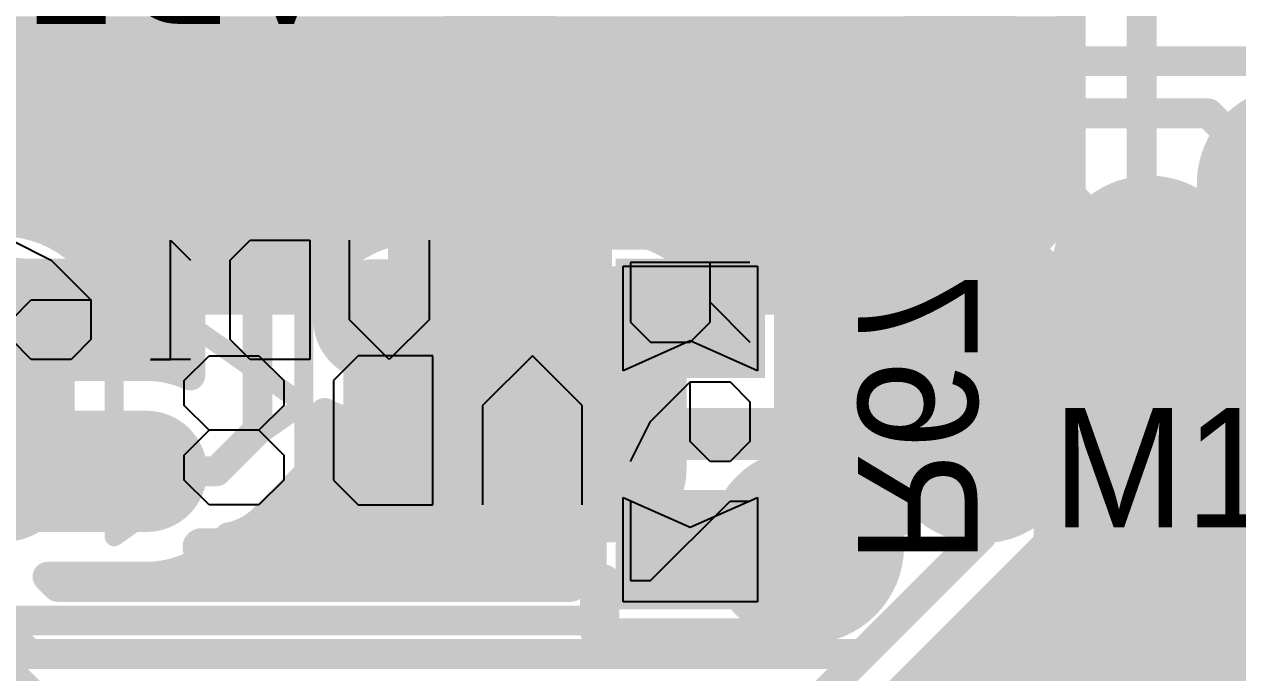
# Model space of a CAD drawing. Header units: millimetres. Extents: x 0.11 to 5.67, y 0.55 to 4.24.
# Drawn here: x 2.0497 to 2.3698, y 3.0344 to 3.2056 of the extents above; entities that cross this region are included whole.
import ezdxf

# ---------------------------------------------------------------- set-up
doc = ezdxf.new("R2010")
doc.units = ezdxf.units.MM
doc.header["$MEASUREMENT"] = 0
for name, color, linetype in [('BottomLayer', 5, 'Continuous'), ('BottomOverlay', 54, 'Continuous'), ('BottomPaste', 16, 'Continuous'), ('BottomSolder', 6, 'Continuous'), ('InternalPlane1', 76, 'Continuous'), ('InternalPlane2', 16, 'Continuous'), ('Mechanical3', 76, 'Continuous'), ('MultiLayer', 9, 'Continuous'), ('TopLayer', 1, 'Continuous'), ('TopOverlay', 2, 'Continuous'), ('TopPaste', 8, 'Continuous'), ('TopSolder', 216, 'Continuous'), ('ViaHoleLayer', 16, 'Continuous')]:
    doc.layers.add(name, color=color, linetype=linetype)

# ---------------------------------------------------------------- blocks, each defined once
blk = doc.blocks.new('NANOPINEO_CORE_1')
at = {"layer": 'TopOverlay', "const_width": 0.007874}
blk.add_lwpolyline([(0.8326772, -0.6830707), (0.7785432, -0.7372047)], dxfattribs=at)
blk = doc.blocks.new('SOT_23_123__B_73')
at = {"layer": 'BottomLayer', "const_width": 0.0280709}
for points in [[(0.0612519, 0.0413386), (0.0302677, 0.0413386)], [(-0.0297481, 0.0013386), (-0.0607323, 0.0013386)], [(0.0612519, -0.0386614), (0.0302677, -0.0386614)]]:
    blk.add_lwpolyline(points, dxfattribs=at)
at = {"layer": 'BottomLayer', "const_width": 0.0140354}
for points in [[(0.02325, 0.0413386, 1), (0.0372854, 0.0413386, 1)], [(0.0542342, 0.0413386, 1), (0.0682696, 0.0413386, 1)], [(-0.06775, 0.0013386, 1), (-0.0537146, 0.0013386, 1)], [(-0.0367658, 0.0013386, 1), (-0.0227304, 0.0013386, 1)], [(0.02325, -0.0386614, 1), (0.0372854, -0.0386614, 1)], [(0.0542342, -0.0386614, 1), (0.0682696, -0.0386614, 1)]]:
    blk.add_lwpolyline(points, format="xyb", close=True, dxfattribs=at)
at = {"layer": 'BottomOverlay', "const_width": 0.01}
for points in [[(-0.0242402, 0.0613386), (-0.0242402, 0.0313386)], [(0.0157598, 0.0613386), (-0.0242402, 0.0613386)], [(0.0257598, 0.0113386), (0.0257598, -0.0086614)], [(-0.0242402, -0.0286614), (-0.0242402, -0.0586614)], [(0.0157598, -0.0586614), (-0.0242402, -0.0586614)]]:
    blk.add_lwpolyline(points, dxfattribs=at)
at = {"layer": 'BottomOverlay', "const_width": 0.005}
for points in [[(-0.0267402, 0.0613386, 1), (-0.0217402, 0.0613386, 1)], [(-0.0267402, 0.0613386, 1), (-0.0217402, 0.0613386, 1)], [(0.0132598, 0.0613386, 1), (0.0182598, 0.0613386, 1)], [(-0.0267402, 0.0313386, 1), (-0.0217402, 0.0313386, 1)], [(0.0232598, 0.0113386, 1), (0.0282598, 0.0113386, 1)], [(0.0232598, -0.0086614, 1), (0.0282598, -0.0086614, 1)], [(-0.0267402, -0.0286614, 1), (-0.0217402, -0.0286614, 1)], [(-0.0267402, -0.0586614, 1), (-0.0217402, -0.0586614, 1)], [(-0.0267402, -0.0586614, 1), (-0.0217402, -0.0586614, 1)], [(0.0132598, -0.0586614, 1), (0.0182598, -0.0586614, 1)]]:
    blk.add_lwpolyline(points, format="xyb", close=True, dxfattribs=at)
at = {"layer": 'BottomPaste', "const_width": 0.0280709}
for points in [[(0.0612519, 0.0413386), (0.0302677, 0.0413386)], [(-0.0297481, 0.0013386), (-0.0607323, 0.0013386)], [(0.0612519, -0.0386614), (0.0302677, -0.0386614)]]:
    blk.add_lwpolyline(points, dxfattribs=at)
at = {"layer": 'BottomPaste', "const_width": 0.0140354}
for points in [[(0.02325, 0.0413386, 1), (0.0372854, 0.0413386, 1)], [(0.0542342, 0.0413386, 1), (0.0682696, 0.0413386, 1)], [(-0.06775, 0.0013386, 1), (-0.0537146, 0.0013386, 1)], [(-0.0367658, 0.0013386, 1), (-0.0227304, 0.0013386, 1)], [(0.02325, -0.0386614, 1), (0.0372854, -0.0386614, 1)], [(0.0542342, -0.0386614, 1), (0.0682696, -0.0386614, 1)]]:
    blk.add_lwpolyline(points, format="xyb", close=True, dxfattribs=at)
at = {"layer": 'BottomSolder', "const_width": 0.0320079}
for points in [[(0.0612519, 0.0413386), (0.0302677, 0.0413386)], [(-0.0297481, 0.0013386), (-0.0607323, 0.0013386)], [(0.0612519, -0.0386614), (0.0302677, -0.0386614)]]:
    blk.add_lwpolyline(points, dxfattribs=at)
at = {"layer": 'BottomSolder', "const_width": 0.0160039}
for points in [[(0.0222657, 0.0413386, 1), (0.0382697, 0.0413386, 1)], [(0.0532499, 0.0413386, 1), (0.0692539, 0.0413386, 1)], [(-0.0687343, 0.0013386, 1), (-0.0527303, 0.0013386, 1)], [(-0.0377501, 0.0013386, 1), (-0.0217461, 0.0013386, 1)], [(0.0222657, -0.0386614, 1), (0.0382697, -0.0386614, 1)], [(0.0532499, -0.0386614, 1), (0.0692539, -0.0386614, 1)]]:
    blk.add_lwpolyline(points, format="xyb", close=True, dxfattribs=at)
at = {"layer": 'Mechanical3'}
for p, q in [((-0.0442913, 0.0013157), (-0.033796, 0.011811)), ((-0.033796, 0.011811), (-0.0233007, 0.0013157)), ((-0.0128054, -0.0196749), (-0.0128054, 0.011811)), ((-0.0128054, 0.011811), (0.0029376, 0.011811)), ((0.0029376, 0.011811), (0.0081852, 0.0065633)), ((0.0186805, 0.011811), (0.0291758, 0.011811)), ((0.0291758, 0.011811), (0.0239282, 0.011811)), ((0.0239282, 0.011811), (0.0239282, -0.0196749)), ((0.0449188, 0.0065633), (0.0501665, 0.011811)), ((0.0501665, 0.011811), (0.0606618, 0.011811)), ((0.0606618, 0.011811), (0.0659094, 0.0065633)), ((0.0081852, 0.0065633), (0.0081852, -0.0144273)), ((0.0449188, -0.003932), (0.0449188, 0.0065633)), ((0.0659094, 0.0065633), (0.0659094, 0.0013157)), ((-0.0442913, -0.0196749), (-0.0442913, 0.0013157)), ((-0.0233007, 0.0013157), (-0.0233007, -0.0196749)), ((0.0659094, 0.0013157), (0.0606618, -0.003932)), ((0.0554141, -0.0144273), (0.0449188, -0.003932)), ((0.0606618, -0.003932), (0.0449188, -0.003932)), ((0.0081852, -0.0144273), (0.0029376, -0.0196749)), ((0.0239282, -0.0196749), (0.0186805, -0.0144273)), ((0.0659094, -0.0196749), (0.0554141, -0.0144273)), ((0.0029376, -0.0196749), (-0.0128054, -0.0196749))]:
    blk.add_line(p, q, dxfattribs=at)
blk = doc.blocks.new('SMA_81')
at = {"layer": 'Mechanical3'}
for p, q in [((-0.1003937, 0.0265621), (-0.1003937, 0.0003238)), ((-0.0741555, 0.0003238), (-0.0741555, 0.0265621)), ((-0.0610363, 0.0265621), (-0.0610363, -0.0127953)), ((-0.0413576, 0.0265621), (-0.0610363, 0.0265621)), ((-0.0347981, 0.0200025), (-0.0413576, 0.0265621)), ((-0.0216789, 0.0200025), (-0.0151193, 0.0265621)), ((-0.0151193, 0.0265621), (-0.0020002, 0.0265621)), ((-0.0020002, 0.0265621), (0.0045593, 0.0200025)), ((-0.0347981, -0.0062357), (-0.0347981, 0.0200025)), ((-0.0216789, 0.0134429), (-0.0216789, 0.0200025)), ((0.0045593, 0.0200025), (0.0045593, 0.0134429)), ((-0.0151193, 0.0068834), (-0.0216789, 0.0134429)), ((0.0045593, 0.0134429), (-0.0020002, 0.0068834)), ((-0.0216789, 0.0003238), (-0.0151193, 0.0068834)), ((-0.0151193, 0.0068834), (-0.0020002, 0.0068834)), ((-0.0020002, 0.0068834), (0.0045593, 0.0003238)), ((-0.1003937, 0.0003238), (-0.0872746, -0.0127953)), ((-0.0872746, -0.0127953), (-0.0741555, 0.0003238)), ((-0.0216789, -0.0062357), (-0.0216789, 0.0003238)), ((0.0045593, 0.0003238), (0.0045593, -0.0062357)), ((-0.0413576, -0.0127953), (-0.0347981, -0.0062357)), ((-0.0151193, -0.0127953), (-0.0216789, -0.0062357)), ((0.0045593, -0.0062357), (-0.0020002, -0.0127953)), ((-0.0610363, -0.0127953), (-0.0413576, -0.0127953)), ((-0.0020002, -0.0127953), (-0.0151193, -0.0127953))]:
    blk.add_line(p, q, dxfattribs=at)
at = {"layer": 'TopLayer', "const_width": 0.0172244}
for points in [[(-0.1173722, 0.0172244, 1), (-0.1001478, 0.0172244, 1)], [(-0.0652068, 0.0172244, 1), (-0.0479824, 0.0172244, 1)], [(0.0440452, 0.0172244, 1), (0.0612696, 0.0172244, 1)], [(0.0962106, 0.0172244, 1), (0.113435, 0.0172244, 1)], [(-0.1173722, -0.0172244, 1), (-0.1001478, -0.0172244, 1)], [(0.0440452, -0.0172244, 1), (0.0612696, -0.0172244, 1)], [(0.0962106, -0.0172244, 1), (0.113435, -0.0172244, 1)], [(-0.0652068, -0.0172244, 1), (-0.0479824, -0.0172244, 1)]]:
    blk.add_lwpolyline(points, format="xyb", close=True, dxfattribs=at)
at = {"layer": 'TopLayer'}
for points in [[(-0.0565946, 0.0344488), (-0.10876, 0.0344488), (-0.0565946, -0.0344488), (-0.10876, -0.0344488)], [(0.1048228, 0.0344488), (0.0526574, 0.0344488), (0.1048228, -0.0344488), (0.0526574, -0.0344488)], [(-0.0393702, 0.0172244), (-0.1259844, 0.0172244), (-0.0393702, -0.0172244), (-0.1259844, -0.0172244)], [(0.1220472, 0.0172244), (0.035433, 0.0172244), (0.1220472, -0.0172244), (0.035433, -0.0172244)]]:
    blk.add_solid(points, dxfattribs=at)
at = {"layer": 'TopOverlay'}
for points, const_width in [([(-0.1062993, 0.0570866), (-0.1062993, 0.0462598)], 0.007874), ([(0.1023621, 0.0570866), (-0.1062993, 0.0570866)], 0.007874), ([(0.1023621, 0.0570866), (0.1023621, 0.0462598)], 0.007874), ([(-0.0269686, 0.035), (-0.0269686, -0.035)], 0.005), ([(0.0230314, 0.035), (-0.0269686, 0)], 0.005), ([(0.0230314, 0.035), (0.0230314, -0.035)], 0.005), ([(0.0230314, -0.035), (-0.0269686, 0)], 0.005), ([(-0.1062993, -0.0462598), (-0.1062993, -0.0570866)], 0.007874), ([(0.1023621, -0.0462598), (0.1023621, -0.0570866)], 0.007874), ([(0.1023621, -0.0570866), (-0.1062993, -0.0570866)], 0.007874)]:
    blk.add_lwpolyline(points, dxfattribs=dict(at, const_width=const_width))
for points, const_width in [([(-0.1082678, 0.0570866, 1), (-0.1043308, 0.0570866, 1)], 0.003937), ([(-0.1082678, 0.0570866, 1), (-0.1043308, 0.0570866, 1)], 0.003937), ([(0.1003936, 0.0570866, 1), (0.1043306, 0.0570866, 1)], 0.003937), ([(0.1003936, 0.0570866, 1), (0.1043306, 0.0570866, 1)], 0.003937), ([(-0.1082678, 0.0462598, 1), (-0.1043308, 0.0462598, 1)], 0.003937), ([(0.1003936, 0.0462598, 1), (0.1043306, 0.0462598, 1)], 0.003937), ([(-0.0282186, 0.035, 1), (-0.0257186, 0.035, 1)], 0.0025), ([(0.0217814, 0.035, 1), (0.0242814, 0.035, 1)], 0.0025), ([(0.0217814, 0.035, 1), (0.0242814, 0.035, 1)], 0.0025), ([(-0.0282186, 0, 1), (-0.0257186, 0, 1)], 0.0025), ([(-0.0282186, 0, 1), (-0.0257186, 0, 1)], 0.0025), ([(-0.0282186, -0.035, 1), (-0.0257186, -0.035, 1)], 0.0025), ([(0.0217814, -0.035, 1), (0.0242814, -0.035, 1)], 0.0025), ([(0.0217814, -0.035, 1), (0.0242814, -0.035, 1)], 0.0025), ([(-0.1082678, -0.0462598, 1), (-0.1043308, -0.0462598, 1)], 0.003937), ([(0.1003936, -0.0462598, 1), (0.1043306, -0.0462598, 1)], 0.003937), ([(-0.1082678, -0.0570866, 1), (-0.1043308, -0.0570866, 1)], 0.003937), ([(-0.1082678, -0.0570866, 1), (-0.1043308, -0.0570866, 1)], 0.003937), ([(0.1003936, -0.0570866, 1), (0.1043306, -0.0570866, 1)], 0.003937), ([(0.1003936, -0.0570866, 1), (0.1043306, -0.0570866, 1)], 0.003937)]:
    blk.add_lwpolyline(points, format="xyb", close=True, dxfattribs=dict(at, const_width=const_width))
at = {"layer": 'TopPaste', "const_width": 0.0172244}
for points in [[(-0.1173722, 0.0172244, 1), (-0.1001478, 0.0172244, 1)], [(-0.0652068, 0.0172244, 1), (-0.0479824, 0.0172244, 1)], [(0.0440452, 0.0172244, 1), (0.0612696, 0.0172244, 1)], [(0.0962106, 0.0172244, 1), (0.113435, 0.0172244, 1)], [(-0.1173722, -0.0172244, 1), (-0.1001478, -0.0172244, 1)], [(0.0440452, -0.0172244, 1), (0.0612696, -0.0172244, 1)], [(0.0962106, -0.0172244, 1), (0.113435, -0.0172244, 1)], [(-0.0652068, -0.0172244, 1), (-0.0479824, -0.0172244, 1)]]:
    blk.add_lwpolyline(points, format="xyb", close=True, dxfattribs=at)
at = {"layer": 'TopPaste'}
for points in [[(-0.0565946, 0.0344488), (-0.10876, 0.0344488), (-0.0565946, -0.0344488), (-0.10876, -0.0344488)], [(0.1048228, 0.0344488), (0.0526574, 0.0344488), (0.1048228, -0.0344488), (0.0526574, -0.0344488)], [(-0.0393702, 0.0172244), (-0.1259844, 0.0172244), (-0.0393702, -0.0172244), (-0.1259844, -0.0172244)], [(0.1220472, 0.0172244), (0.035433, 0.0172244), (0.1220472, -0.0172244), (0.035433, -0.0172244)]]:
    blk.add_solid(points, dxfattribs=at)
at = {"layer": 'TopSolder', "const_width": 0.0191929}
for points in [[(-0.1183564, 0.0172244, 1), (-0.0991636, 0.0172244, 1)], [(-0.066191, 0.0172244, 1), (-0.0469982, 0.0172244, 1)], [(0.043061, 0.0172244, 1), (0.0622538, 0.0172244, 1)], [(0.0952264, 0.0172244, 1), (0.1144192, 0.0172244, 1)], [(-0.1183564, -0.0172244, 1), (-0.0991636, -0.0172244, 1)], [(-0.066191, -0.0172244, 1), (-0.0469982, -0.0172244, 1)], [(0.043061, -0.0172244, 1), (0.0622538, -0.0172244, 1)], [(0.0952264, -0.0172244, 1), (0.1144192, -0.0172244, 1)]]:
    blk.add_lwpolyline(points, format="xyb", close=True, dxfattribs=at)
at = {"layer": 'TopSolder'}
for points in [[(-0.0565946, 0.0364173), (-0.10876, 0.0364173), (-0.0565946, -0.0364173), (-0.10876, -0.0364173)], [(0.1048228, 0.0364173), (0.0526574, 0.0364173), (0.1048228, -0.0364173), (0.0526574, -0.0364173)], [(-0.0374017, 0.0172244), (-0.1279529, 0.0172244), (-0.0374017, -0.0172244), (-0.1279529, -0.0172244)], [(0.1240157, 0.0172244), (0.0334645, 0.0172244), (0.1240157, -0.0172244), (0.0334645, -0.0172244)]]:
    blk.add_solid(points, dxfattribs=at)
blk = doc.blocks.new('RC0603_B_109')
at = {"layer": 'BottomLayer'}
for points in [[(-0.0442913, -0.0177165), (-0.0167323, -0.0177165), (-0.0442913, 0.0177165), (-0.0167323, 0.0177165)], [(0.0442677, 0.0177165), (0.0167087, 0.0177165), (0.0442677, -0.0177165), (0.0167087, -0.0177165)]]:
    blk.add_solid(points, dxfattribs=at)
at = {"layer": 'BottomOverlay', "const_width": 0.0070079}
for points in [[(0.0521654, 0.0255906), (-0.0521653, 0.0255906)], [(-0.0521653, -0.0255906), (-0.0521653, 0.0255906)], [(0.0521654, -0.0255906), (0.0521654, 0.0255906)], [(0.0521654, -0.0255906), (-0.0521653, -0.0255906)]]:
    blk.add_lwpolyline(points, dxfattribs=at)
at = {"layer": 'BottomOverlay', "const_width": 0.0035039}
for points in [[(-0.0539173, 0.0255906, 1), (-0.0504133, 0.0255906, 1)], [(-0.0539173, 0.0255906, 1), (-0.0504133, 0.0255906, 1)], [(0.0504134, 0.0255906, 1), (0.0539174, 0.0255906, 1)], [(0.0504134, 0.0255906, 1), (0.0539174, 0.0255906, 1)], [(-0.0539173, -0.0255906, 1), (-0.0504133, -0.0255906, 1)], [(-0.0539173, -0.0255906, 1), (-0.0504133, -0.0255906, 1)], [(0.0504134, -0.0255906, 1), (0.0539174, -0.0255906, 1)], [(0.0504134, -0.0255906, 1), (0.0539174, -0.0255906, 1)]]:
    blk.add_lwpolyline(points, format="xyb", close=True, dxfattribs=at)
at = {"layer": 'BottomPaste'}
for p, q in [((-0.0442913, -0.0177165), (-0.0442913, 0.0177165)), ((-0.0442913, 0.0177165), (-0.0167323, 0.0177165)), ((-0.0167323, 0.0177165), (-0.0246063, 0)), ((0.0245827, 0), (0.0167087, 0.0177165)), ((0.0167087, 0.0177165), (0.0442677, 0.0177165)), ((0.0442677, 0.0177165), (0.0442677, -0.0177165)), ((-0.0246063, 0), (-0.0167323, -0.0177165)), ((0.0167087, -0.0177165), (0.0245827, 0)), ((-0.0167323, -0.0177165), (-0.0442913, -0.0177165)), ((0.0442677, -0.0177165), (0.0167087, -0.0177165))]:
    blk.add_line(p, q, dxfattribs=at)
at = {"layer": 'BottomSolder'}
for points in [[(-0.0462598, -0.019685), (-0.0147638, -0.019685), (-0.0462598, 0.019685), (-0.0147638, 0.019685)], [(0.0462362, 0.019685), (0.0147402, 0.019685), (0.0462362, -0.019685), (0.0147402, -0.019685)]]:
    blk.add_solid(points, dxfattribs=at)
at = {"layer": 'Mechanical3'}
for p, q in [((-0.0452756, 0.015748), (-0.0452756, -0.0157379)), ((-0.0347803, 0.0052527), (-0.024285, 0.015748)), ((-0.0137897, 0.0105003), (-0.008542, 0.015748)), ((-0.008542, 0.015748), (0.0019533, 0.015748)), ((0.0019533, 0.015748), (0.0072009, 0.0105003)), ((0.0176962, 0.0105003), (0.0176962, 0.015748)), ((-0.0137897, 5e-06), (-0.0137897, 0.0105003)), ((0.0072009, 0.0105003), (0.0072009, 0.0052527)), ((0.0386868, -0.0104903), (0.0176962, 0.0105003)), ((-0.0295326, 0.0052527), (-0.0452756, 0.0052527)), ((-0.024285, 5e-06), (-0.0295326, 0.0052527)), ((0.0072009, 0.0052527), (0.0019533, 5e-06)), ((-0.024285, -0.0104903), (-0.024285, 5e-06)), ((-0.0032944, -0.0104903), (-0.0137897, 5e-06)), ((0.0019533, 5e-06), (-0.0137897, 5e-06)), ((-0.0295326, -0.0157379), (-0.024285, -0.0104903)), ((0.0072009, -0.0157379), (-0.0032944, -0.0104903)), ((0.0386868, -0.0157379), (0.0386868, -0.0104903)), ((-0.0452756, -0.0157379), (-0.0295326, -0.0157379)), ((0.0176962, -0.0157379), (0.0386868, -0.0157379))]:
    blk.add_line(p, q, dxfattribs=at)

msp = doc.modelspace()

# ---------------------------------------------------------------- linework, layer by layer
at = {"layer": 'BottomLayer'}
for points, const_width in [([(2.0435051, 3.1958661), (2.4041372, 3.1958661)], 0.007874), ([(2.115433, 3.1675984), (2.1299212, 3.1820866)], 0.007874), ([(2.1299212, 3.1820866), (2.3620865, 3.1820866)], 0.007874), ([(2.3620865, 3.1820866), (2.3806632, 3.1635099)], 0.007874), ([(1.9927656, 3.1659939), (2.0648404, 3.1659939)], 0.019685), ([(2.0648404, 3.1659939), (2.0664449, 3.1675984)], 0.007874), ([(2.0664449, 3.1675984), (2.115433, 3.1675984)], 0.007874), ([(2.1112205, 3.136811), (2.1387796, 3.1643701)], 0.007874), ([(2.1387796, 3.1643701), (2.3218504, 3.1643701)], 0.007874), ([(2.3218504, 3.1643701), (2.3464567, 3.1397638)], 0.007874), ([(2.2568898, 3.1003937), (2.2568898, 3.1466536)], 0.007874), ([(2.2568898, 3.1466536), (2.3145119, 3.1466536)], 0.007874), ([(2.3145119, 3.1466536), (2.3208717, 3.1402938)], 0.007874), ([(2.0509528, 3.1397834), (2.081937, 3.1397834)], 0.007874), ([(2.0891693, 3.1407401), (2.0939452, 3.1407401)], 0.007874), ([(2.2568898, 3.1407401), (2.3204254, 3.1407401)], 0.007874), ([(2.093504, 3.1128942), (2.093504, 3.136811)], 0.007874), ([(2.1112205, 3.0984252), (2.1112205, 3.136811)], 0.007874), ([(2.1574449, 3.1275984), (2.1576221, 3.1277756)], 0.019685), ([(2.1576221, 3.1277756), (2.2252165, 3.1277756)], 0.019685), ([(2.2252165, 3.1277756), (2.2253937, 3.1279528)], 0.019685), ([(2.0226378, 3.1328661), (2.093504, 3.1328661)], 0.007874), ([(2.2568898, 3.1328661), (2.3218133, 3.1328661)], 0.007874), ([(2.3711001, 3.1328661), (2.433071, 3.1328661)], 0.007874), ([(2.0206693, 3.1249921), (2.093504, 3.1249921)], 0.007874), ([(2.2568898, 3.1249921), (2.32556, 3.1249921)], 0.007874), ([(2.3673534, 3.1249921), (2.433071, 3.1249921)], 0.007874), ([(2.0206693, 3.1171181), (2.093504, 3.1171181)], 0.007874), ([(2.0509528, 3.1154134), (2.081937, 3.1154134)], 0.007874), ([(2.2568898, 3.1171181), (2.290217, 3.1171181)], 0.007874), ([(2.3141136, 3.1171181), (2.3345384, 3.1171181)], 0.007874), ([(2.358375, 3.1171181), (2.433071, 3.1171181)], 0.007874), ([(2.2568898, 3.1092441), (2.2812575, 3.1092441)], 0.007874), ([(2.3230731, 3.1092441), (2.433071, 3.1092441)], 0.007874), ([(2.128937, 3.0984252), (2.128937, 3.1030166)], 0.007874), ([(2.128937, 3.1013701), (2.1326926, 3.1013701)], 0.007874), ([(2.1821972, 3.1013701), (2.1938976, 3.1013701)], 0.007874), ([(2.1879041, 3.1041536), (2.1938976, 3.1041536)], 0.007874), ([(2.1938976, 3.1003937), (2.1938976, 3.1041536)], 0.007874), ([(2.2568898, 3.1013701), (2.2775175, 3.1013701)], 0.007874), ([(2.3268131, 3.1013701), (2.433071, 3.1013701)], 0.007874), ([(2.1003937, 3.0875984), (2.1112205, 3.0984252)], 0.007874), ([(2.1419528, 3.0997834), (2.172937, 3.0997834)], 0.007874), ([(2.1938976, 3.1003937), (2.2568898, 3.1003937)], 0.007874), ([(2.1282375, 3.0934961), (2.1938976, 3.0934961)], 0.007874), ([(2.1938976, 3.0570866), (2.1938976, 3.0945119)], 0.007874), ([(2.1938976, 3.0945119), (2.2568898, 3.0945119)], 0.007874), ([(2.2568898, 3.0934961), (2.276594, 3.0934961)], 0.007874), ([(2.3021653, 3.0708661), (2.3021653, 3.0944882)], 0.007874), ([(2.3277366, 3.0934961), (2.433071, 3.0934961)], 0.007874), ([(2.0664449, 3.0875984), (2.1003937, 3.0875984)], 0.007874), ([(2.0664449, 3.0875984), (2.0699486, 3.0840947)], 0.007874), ([(2.1129212, 3.0750709), (2.123748, 3.0858977)], 0.007874), ([(2.1234724, 3.0856221), (2.1938976, 3.0856221)], 0.007874), ([(2.2743791, 3.0856221), (2.2781598, 3.0856221)], 0.007874), ([(2.3261708, 3.0856221), (2.433071, 3.0856221)], 0.007874), ([(2.1155984, 3.0777481), (2.1938976, 3.0777481)], 0.007874), ([(2.2795307, 3.0777481), (2.2828096, 3.0777481)], 0.007874), ([(2.2806569, 3.0744127), (2.2833678, 3.0771236)], 0.007874), ([(2.3198818, 3.0708661), (2.3198818, 3.076022)], 0.007874), ([(2.321521, 3.0777481), (2.433071, 3.0777481)], 0.007874), ([(2.2253937, 3.0669528), (2.2254174, 3.0669291)], 0.019685), ([(2.2254174, 3.0669291), (2.2264017, 3.0679134)], 0.019685), ([(2.2264017, 3.0679134), (2.2559055, 3.0679134)], 0.019685), ([(2.1033735, 3.0698741), (2.1938976, 3.0698741)], 0.007874), ([(2.2706693, 3.0393701), (2.3021653, 3.0708661)], 0.007874), ([(2.319854, 3.0698741), (2.433071, 3.0698741)], 0.007874), ([(2.0275591, 3.0629921), (2.0511811, 3.0393701)], 0.007874), ([(2.0558228, 3.0597834), (2.081937, 3.0597834)], 0.007874), ([(2.0558228, 3.0597834), (2.0585196, 3.0570866)], 0.007874), ([(2.0928182, 3.0620001), (2.1938976, 3.0620001)], 0.007874), ([(2.3175038, 3.0620001), (2.433071, 3.0620001)], 0.007874), ([(2.0585196, 3.0570866), (2.1938976, 3.0570866)], 0.007874), ([(2.2831968, 3.0268426), (2.3146928, 3.0583386)], 0.007874), ([(2.3104803, 3.0541261), (2.433071, 3.0541261)], 0.007874), ([(2.3026063, 3.0462521), (2.433071, 3.0462521)], 0.007874), ([(2.0511811, 3.0393701), (2.2706693, 3.0393701)], 0.007874), ([(2.2947323, 3.0383781), (2.433071, 3.0383781)], 0.007874), ([(2.2868583, 3.0305041), (2.433071, 3.0305041)], 0.007874)]:
    msp.add_lwpolyline(points, dxfattribs=dict(at, const_width=const_width))
for points, const_width in [([(2.1279527, 3.1820866, 1), (2.1318897, 3.1820866, 1)], 0.003937), ([(2.1279527, 3.1820866, 1), (2.1318897, 3.1820866, 1)], 0.003937), ([(2.360118, 3.1820866, 1), (2.364055, 3.1820866, 1)], 0.003937), ([(2.360118, 3.1820866, 1), (2.364055, 3.1820866, 1)], 0.003937), ([(2.0599192, 3.1659939, 1), (2.0697616, 3.1659939, 1)], 0.0098425), ([(2.0628719, 3.1659939, 1), (2.0668089, 3.1659939, 1)], 0.003937), ([(2.0644764, 3.1675984, 1), (2.0684134, 3.1675984, 1)], 0.003937), ([(2.0644764, 3.1675984, 1), (2.0684134, 3.1675984, 1)], 0.003937), ([(2.1134645, 3.1675984, 1), (2.1174015, 3.1675984, 1)], 0.003937), ([(2.1134645, 3.1675984, 1), (2.1174015, 3.1675984, 1)], 0.003937), ([(2.1368111, 3.1643701, 1), (2.1407481, 3.1643701, 1)], 0.003937), ([(2.1368111, 3.1643701, 1), (2.1407481, 3.1643701, 1)], 0.003937), ([(2.3198819, 3.1643701, 1), (2.3238189, 3.1643701, 1)], 0.003937), ([(2.3198819, 3.1643701, 1), (2.3238189, 3.1643701, 1)], 0.003937), ([(2.2549213, 3.1466536, 1), (2.2588583, 3.1466536, 1)], 0.003937), ([(2.2549213, 3.1466536, 1), (2.2588583, 3.1466536, 1)], 0.003937), ([(2.3125434, 3.1466536, 1), (2.3164804, 3.1466536, 1)], 0.003937), ([(2.3125434, 3.1466536, 1), (2.3164804, 3.1466536, 1)], 0.003937), ([(2.3405512, 3.1397638, 1), (2.3523622, 3.1397638, 1)], 0.011811), ([(2.0925811, 3.1428073, 1), (2.0965181, 3.1428073, 1)], 0.003937), ([(2.0925811, 3.1428073, 1), (2.0965181, 3.1428073, 1)], 0.003937), ([(2.0925811, 3.1428073, 1), (2.0965181, 3.1428073, 1)], 0.003937), ([(2.0489843, 3.1397834, 1), (2.0529213, 3.1397834, 1)], 0.003937), ([(2.0489843, 3.1397834, 1), (2.0529213, 3.1397834, 1)], 0.003937), ([(2.0799685, 3.1397834, 1), (2.0839055, 3.1397834, 1)], 0.003937), ([(2.0799685, 3.1397834, 1), (2.0839055, 3.1397834, 1)], 0.003937), ([(2.0872008, 3.1407401, 1), (2.0911378, 3.1407401, 1)], 0.003937), ([(2.0919767, 3.1407401, 1), (2.0959137, 3.1407401, 1)], 0.003937), ([(2.2549213, 3.1407401, 1), (2.2588583, 3.1407401, 1)], 0.003937), ([(2.3184569, 3.1407401, 1), (2.3223939, 3.1407401, 1)], 0.003937), ([(2.3189032, 3.1402938, 1), (2.3228402, 3.1402938, 1)], 0.003937), ([(2.3189032, 3.1402938, 1), (2.3228402, 3.1402938, 1)], 0.003937), ([(2.3444882, 3.1397638, 1), (2.3484252, 3.1397638, 1)], 0.003937), ([(2.3700246, 3.1414271, 1), (2.3739616, 3.1414271, 1)], 0.003937), ([(2.3700787, 3.1397638, 1), (2.3740157, 3.1397638, 1)], 0.003937), ([(2.0915355, 3.136811, 1), (2.0954725, 3.136811, 1)], 0.003937), ([(2.0915355, 3.136811, 1), (2.0954725, 3.136811, 1)], 0.003937), ([(2.0915355, 3.136811, 1), (2.0954725, 3.136811, 1)], 0.003937), ([(2.109252, 3.136811, 1), (2.113189, 3.136811, 1)], 0.003937), ([(2.109252, 3.136811, 1), (2.113189, 3.136811, 1)], 0.003937), ([(2.1525237, 3.1275984, 1), (2.1623661, 3.1275984, 1)], 0.0098425), ([(2.1527009, 3.1277756, 1), (2.1625433, 3.1277756, 1)], 0.0098425), ([(2.1527009, 3.1277756, 1), (2.1625433, 3.1277756, 1)], 0.0098425), ([(2.2202953, 3.1277756, 1), (2.2301377, 3.1277756, 1)], 0.0098425), ([(2.2202953, 3.1277756, 1), (2.2301377, 3.1277756, 1)], 0.0098425), ([(2.2204725, 3.1279528, 1), (2.2303149, 3.1279528, 1)], 0.0098425), ([(2.0915355, 3.1328661, 1), (2.0954725, 3.1328661, 1)], 0.003937), ([(2.2549213, 3.1328661, 1), (2.2588583, 3.1328661, 1)], 0.003937), ([(2.3198448, 3.1328661, 1), (2.3237818, 3.1328661, 1)], 0.003937), ([(2.3691316, 3.1328661, 1), (2.3730686, 3.1328661, 1)], 0.003937), ([(2.0915355, 3.1249921, 1), (2.0954725, 3.1249921, 1)], 0.003937), ([(2.2549213, 3.1249921, 1), (2.2588583, 3.1249921, 1)], 0.003937), ([(2.3235915, 3.1249921, 1), (2.3275285, 3.1249921, 1)], 0.003937), ([(2.3653849, 3.1249921, 1), (2.3693219, 3.1249921, 1)], 0.003937), ([(2.0489843, 3.1154134, 1), (2.0529213, 3.1154134, 1)], 0.003937), ([(2.0489843, 3.1154134, 1), (2.0529213, 3.1154134, 1)], 0.003937), ([(2.0799685, 3.1154134, 1), (2.0839055, 3.1154134, 1)], 0.003937), ([(2.0799685, 3.1154134, 1), (2.0839055, 3.1154134, 1)], 0.003937), ([(2.0915355, 3.1171181, 1), (2.0954725, 3.1171181, 1)], 0.003937), ([(2.2549213, 3.1171181, 1), (2.2588583, 3.1171181, 1)], 0.003937), ([(2.2882485, 3.1171181, 1), (2.2921855, 3.1171181, 1)], 0.003937), ([(2.3121451, 3.1171181, 1), (2.3160821, 3.1171181, 1)], 0.003937), ([(2.3325699, 3.1171181, 1), (2.3365069, 3.1171181, 1)], 0.003937), ([(2.3564065, 3.1171181, 1), (2.3603435, 3.1171181, 1)], 0.003937), ([(2.0915355, 3.1128942, 1), (2.0954725, 3.1128942, 1)], 0.003937), ([(2.0915355, 3.1128942, 1), (2.0954725, 3.1128942, 1)], 0.003937), ([(2.2549213, 3.1092441, 1), (2.2588583, 3.1092441, 1)], 0.003937), ([(2.279289, 3.1092441, 1), (2.283226, 3.1092441, 1)], 0.003937), ([(2.3211046, 3.1092441, 1), (2.3250416, 3.1092441, 1)], 0.003937), ([(2.1269685, 3.1030166, 1), (2.1309055, 3.1030166, 1)], 0.003937), ([(2.1269685, 3.1030166, 1), (2.1309055, 3.1030166, 1)], 0.003937), ([(2.1269685, 3.1013701, 1), (2.1309055, 3.1013701, 1)], 0.003937), ([(2.1307241, 3.1013701, 1), (2.1346611, 3.1013701, 1)], 0.003937), ([(2.1802287, 3.1013701, 1), (2.1841657, 3.1013701, 1)], 0.003937), ([(2.1859356, 3.1041536, 1), (2.1898726, 3.1041536, 1)], 0.003937), ([(2.1859356, 3.1041536, 1), (2.1898726, 3.1041536, 1)], 0.003937), ([(2.1919291, 3.1041536, 1), (2.1958661, 3.1041536, 1)], 0.003937), ([(2.1919291, 3.1041536, 1), (2.1958661, 3.1041536, 1)], 0.003937), ([(2.1919291, 3.1013701, 1), (2.1958661, 3.1013701, 1)], 0.003937), ([(2.2549213, 3.1013701, 1), (2.2588583, 3.1013701, 1)], 0.003937), ([(2.275549, 3.1013701, 1), (2.279486, 3.1013701, 1)], 0.003937), ([(2.2962598, 3.0944882, 1), (2.3080708, 3.0944882, 1)], 0.011811), ([(2.3248446, 3.1013701, 1), (2.3287816, 3.1013701, 1)], 0.003937), ([(2.109252, 3.0984252, 1), (2.113189, 3.0984252, 1)], 0.003937), ([(2.109252, 3.0984252, 1), (2.113189, 3.0984252, 1)], 0.003937), ([(2.1269685, 3.0984252, 1), (2.1309055, 3.0984252, 1)], 0.003937), ([(2.1269685, 3.0984252, 1), (2.1309055, 3.0984252, 1)], 0.003937), ([(2.1269685, 3.0984252, 1), (2.1309055, 3.0984252, 1)], 0.003937), ([(2.1399843, 3.0997834, 1), (2.1439213, 3.0997834, 1)], 0.003937), ([(2.1399843, 3.0997834, 1), (2.1439213, 3.0997834, 1)], 0.003937), ([(2.1709685, 3.0997834, 1), (2.1749055, 3.0997834, 1)], 0.003937), ([(2.1709685, 3.0997834, 1), (2.1749055, 3.0997834, 1)], 0.003937), ([(2.1919291, 3.1003937, 1), (2.1958661, 3.1003937, 1)], 0.003937), ([(2.1919291, 3.1003937, 1), (2.1958661, 3.1003937, 1)], 0.003937), ([(2.2549213, 3.1003937, 1), (2.2588583, 3.1003937, 1)], 0.003937), ([(2.2549213, 3.1003937, 1), (2.2588583, 3.1003937, 1)], 0.003937), ([(2.126269, 3.0934961, 1), (2.130206, 3.0934961, 1)], 0.003937), ([(2.1919291, 3.0945119, 1), (2.1958661, 3.0945119, 1)], 0.003937), ([(2.1919291, 3.0945119, 1), (2.1958661, 3.0945119, 1)], 0.003937), ([(2.1919291, 3.0934961, 1), (2.1958661, 3.0934961, 1)], 0.003937), ([(2.2549213, 3.0945119, 1), (2.2588583, 3.0945119, 1)], 0.003937), ([(2.2549213, 3.0934961, 1), (2.2588583, 3.0934961, 1)], 0.003937), ([(2.2549213, 3.093485, 1), (2.2588583, 3.093485, 1)], 0.003937), ([(2.2746255, 3.0934961, 1), (2.2785625, 3.0934961, 1)], 0.003937), ([(2.3001968, 3.0944882, 1), (2.3041338, 3.0944882, 1)], 0.003937), ([(2.3257681, 3.0934961, 1), (2.3297051, 3.0934961, 1)], 0.003937), ([(2.3257873, 3.0944882, 1), (2.3297243, 3.0944882, 1)], 0.003937), ([(2.3257873, 3.0944882, 1), (2.3297243, 3.0944882, 1)], 0.003937), ([(2.0644764, 3.0875984, 1), (2.0684134, 3.0875984, 1)], 0.003937), ([(2.0644764, 3.0875984, 1), (2.0684134, 3.0875984, 1)], 0.003937), ([(2.0984252, 3.0875984, 1), (2.1023622, 3.0875984, 1)], 0.003937), ([(2.0984252, 3.0875984, 1), (2.1023622, 3.0875984, 1)], 0.003937), ([(2.1215039, 3.0856221, 1), (2.1254409, 3.0856221, 1)], 0.003937), ([(2.1217795, 3.0858977, 1), (2.1257165, 3.0858977, 1)], 0.003937), ([(2.1217795, 3.0858977, 1), (2.1257165, 3.0858977, 1)], 0.003937), ([(2.1217795, 3.0858977, 1), (2.1257165, 3.0858977, 1)], 0.003937), ([(2.1919291, 3.0856221, 1), (2.1958661, 3.0856221, 1)], 0.003937), ([(2.2724106, 3.0856221, 1), (2.2763476, 3.0856221, 1)], 0.003937), ([(2.2761913, 3.0856221, 1), (2.2801283, 3.0856221, 1)], 0.003937), ([(2.3242023, 3.0856221, 1), (2.3281393, 3.0856221, 1)], 0.003937), ([(2.0679801, 3.0840947, 1), (2.0719171, 3.0840947, 1)], 0.003937), ([(2.1136299, 3.0777481, 1), (2.1175669, 3.0777481, 1)], 0.003937), ([(2.1919291, 3.0777481, 1), (2.1958661, 3.0777481, 1)], 0.003937), ([(2.25, 3.0679134, 1), (2.261811, 3.0679134, 1)], 0.011811), ([(2.2775622, 3.0777481, 1), (2.2814992, 3.0777481, 1)], 0.003937), ([(2.2808411, 3.0777481, 1), (2.2847781, 3.0777481, 1)], 0.003937), ([(2.2813993, 3.0771236, 1), (2.2853363, 3.0771236, 1)], 0.003937), ([(2.2813993, 3.0771236, 1), (2.2853363, 3.0771236, 1)], 0.003937), ([(2.3179133, 3.076022, 1), (2.3218503, 3.076022, 1)], 0.003937), ([(2.3179133, 3.076022, 1), (2.3218503, 3.076022, 1)], 0.003937), ([(2.3195525, 3.0777481, 1), (2.3234895, 3.0777481, 1)], 0.003937), ([(2.1109527, 3.0750709, 1), (2.1148897, 3.0750709, 1)], 0.003937), ([(2.1109527, 3.0750709, 1), (2.1148897, 3.0750709, 1)], 0.003937), ([(2.1109527, 3.0750709, 1), (2.1148897, 3.0750709, 1)], 0.003937), ([(2.2204725, 3.0669528, 1), (2.2303149, 3.0669528, 1)], 0.0098425), ([(2.2204962, 3.0669291, 1), (2.2303386, 3.0669291, 1)], 0.0098425), ([(2.2204962, 3.0669291, 1), (2.2303386, 3.0669291, 1)], 0.0098425), ([(2.2214805, 3.0679134, 1), (2.2313229, 3.0679134, 1)], 0.0098425), ([(2.2214805, 3.0679134, 1), (2.2313229, 3.0679134, 1)], 0.0098425), ([(2.2509843, 3.0679134, 1), (2.2608267, 3.0679134, 1)], 0.0098425), ([(2.2786884, 3.0744127, 1), (2.2826254, 3.0744127, 1)], 0.003937), ([(2.2786884, 3.0744127, 1), (2.2826254, 3.0744127, 1)], 0.003937), ([(2.101405, 3.0698741, 1), (2.105342, 3.0698741, 1)], 0.003937), ([(2.101653, 3.0701784, 1), (2.10559, 3.0701784, 1)], 0.003937), ([(2.101653, 3.0701784, 1), (2.10559, 3.0701784, 1)], 0.003937), ([(2.101653, 3.0701784, 1), (2.10559, 3.0701784, 1)], 0.003937), ([(2.1919291, 3.0698741, 1), (2.1958661, 3.0698741, 1)], 0.003937), ([(2.3001968, 3.0708661, 1), (2.3041338, 3.0708661, 1)], 0.003937), ([(2.3001968, 3.0708661, 1), (2.3041338, 3.0708661, 1)], 0.003937), ([(2.3178855, 3.0698741, 1), (2.3218225, 3.0698741, 1)], 0.003937), ([(2.3179133, 3.0708661, 1), (2.3218503, 3.0708661, 1)], 0.003937), ([(2.3179133, 3.0708661, 1), (2.3218503, 3.0708661, 1)], 0.003937), ([(2.3179133, 3.0708661, 1), (2.3218503, 3.0708661, 1)], 0.003937), ([(2.0538543, 3.0597834, 1), (2.0577913, 3.0597834, 1)], 0.003937), ([(2.0538543, 3.0597834, 1), (2.0577913, 3.0597834, 1)], 0.003937), ([(2.0799685, 3.0597834, 1), (2.0839055, 3.0597834, 1)], 0.003937), ([(2.0799685, 3.0597834, 1), (2.0839055, 3.0597834, 1)], 0.003937), ([(2.0908497, 3.0620001, 1), (2.0947867, 3.0620001, 1)], 0.003937), ([(2.1919291, 3.0620001, 1), (2.1958661, 3.0620001, 1)], 0.003937), ([(2.3155353, 3.0620001, 1), (2.3194723, 3.0620001, 1)], 0.003937), ([(2.0565511, 3.0570866, 1), (2.0604881, 3.0570866, 1)], 0.003937), ([(2.0565511, 3.0570866, 1), (2.0604881, 3.0570866, 1)], 0.003937), ([(2.1919291, 3.0570866, 1), (2.1958661, 3.0570866, 1)], 0.003937), ([(2.1919291, 3.0570866, 1), (2.1958661, 3.0570866, 1)], 0.003937), ([(2.3127243, 3.0583386, 1), (2.3166613, 3.0583386, 1)], 0.003937), ([(2.3127243, 3.0583386, 1), (2.3166613, 3.0583386, 1)], 0.003937), ([(2.3127243, 3.0583386, 1), (2.3166613, 3.0583386, 1)], 0.003937), ([(2.3085118, 3.0541261, 1), (2.3124488, 3.0541261, 1)], 0.003937), ([(2.3006378, 3.0462521, 1), (2.3045748, 3.0462521, 1)], 0.003937), ([(2.0492126, 3.0393701, 1), (2.0531496, 3.0393701, 1)], 0.003937), ([(2.0492126, 3.0393701, 1), (2.0531496, 3.0393701, 1)], 0.003937), ([(2.2687008, 3.0393701, 1), (2.2726378, 3.0393701, 1)], 0.003937), ([(2.2687008, 3.0393701, 1), (2.2726378, 3.0393701, 1)], 0.003937), ([(2.2927638, 3.0383781, 1), (2.2967008, 3.0383781, 1)], 0.003937), ([(2.2848898, 3.0305041, 1), (2.2888268, 3.0305041, 1)], 0.003937)]:
    msp.add_lwpolyline(points, format="xyb", close=True, dxfattribs=dict(at, const_width=const_width))
at = {"layer": 'BottomLayer', "const_width": 0.007874}
for points in [[(2.4105151, 3.1635099, -0.5794049668564492), (2.3719931, 3.1414271)], [(2.0945496, 3.1428073, -0.1182025535558422), (2.081937, 3.1397834)], [(2.093504, 3.136811, -0.08653441326454944), (2.0945496, 3.1428073)], [(2.093504, 3.136811, -0.08653441326454944), (2.0945496, 3.1428073)], [(2.0509528, 3.1397834, -0.109139525965476), (2.0392354, 3.1423719)], [(2.3720472, 3.1397638, -1.010410357004864), (2.3208717, 3.1402938)], [(2.2833678, 3.0771236, -1.464995825186626), (2.3277558, 3.0944882)], [(2.0240046, 3.0807086, -0.4895784902189425), (2.0509528, 3.1154134)], [(2.081937, 3.1154134, -0.10763339693348), (2.093504, 3.1128942)], [(2.1419528, 3.0997834, -0.122345103368738), (2.128937, 3.1030166)], [(2.1879041, 3.1041536, -0.1430073399747085), (2.172937, 3.0997834)], [(2.128937, 3.0984252, -0.198912367379658), (2.123748, 3.0858977)], [(2.128937, 3.0984252, -0.198912367379658), (2.123748, 3.0858977)], [(2.2568898, 3.093485, -0.3301515283595813), (2.2806569, 3.0744127)], [(2.3277558, 3.0944882, -0.2043018768846793), (2.3198818, 3.076022)], [(2.1129212, 3.0750709, -0.1516931111243205), (2.1036215, 3.0701784)], [(2.1129212, 3.0750709, -0.1516931111243205), (2.1036215, 3.0701784)], [(2.1036215, 3.0701784, -0.2273036933281399), (2.081937, 3.0597834)], [(2.3198818, 3.0708661, -0.198912367379658), (2.3146928, 3.0583386)], [(2.3198818, 3.0708661, -0.198912367379658), (2.3146928, 3.0583386)]]:
    msp.add_lwpolyline(points, format="xyb", dxfattribs=at)
at = {"layer": 'InternalPlane1', "const_width": 0.0259055}
for points in [[(2.3719719, 3.1635099, 1), (2.3978773, 3.1635099, 1)], [(2.333504, 3.1397638, 1), (2.3594094, 3.1397638, 1)], [(2.2892126, 3.0944882, 1), (2.315118, 3.0944882, 1)], [(2.2429528, 3.0679134, 1), (2.2688582, 3.0679134, 1)]]:
    msp.add_lwpolyline(points, format="xyb", close=True, dxfattribs=at)
at = {"layer": 'InternalPlane2', "const_width": 0.0259055}
for points in [[(2.3719719, 3.1635099, 1), (2.3978773, 3.1635099, 1)], [(2.333504, 3.1397638, 1), (2.3594094, 3.1397638, 1)], [(2.2892126, 3.0944882, 1), (2.315118, 3.0944882, 1)]]:
    msp.add_lwpolyline(points, format="xyb", close=True, dxfattribs=at)
at = {"layer": 'MultiLayer', "const_width": 0.011811}
for points in [[(2.3405512, 3.1397638, 1), (2.3523622, 3.1397638, 1)], [(2.2962598, 3.0944882, 1), (2.3080708, 3.0944882, 1)], [(2.25, 3.0679134, 1), (2.261811, 3.0679134, 1)]]:
    msp.add_lwpolyline(points, format="xyb", close=True, dxfattribs=at)
at = {"layer": 'TopLayer'}
for points, const_width in [([(2.3444883, 3.1417322), (2.3444883, 3.3759841)], 0.007874), ([(2.2964567, 3.190748), (2.2964567, 3.2903543)], 0.0295276), ([(2.3257874, 3.1574803), (2.3257874, 3.2155511)], 0.007874), ([(2.1751968, 3.1092522), (2.1751968, 3.1820866)], 0.0590551), ([(0.7204724, 3.2037321), (2.3257874, 3.2037321)], 0.007874), ([(2.2964567, 3.190748), (2.3110236, 3.1761811)], 0.0295276), ([(0.7204724, 3.1958581), (2.3257874, 3.1958581)], 0.007874), ([(0.7821092, 3.1879841), (2.3257874, 3.1879841)], 0.007874), ([(0.788454, 3.1801101), (2.3257874, 3.1801101)], 0.007874), ([(0.7910351, 3.1722361), (2.3257874, 3.1722361)], 0.007874), ([(0.7910326, 3.1643621), (2.3257874, 3.1643621)], 0.007874), ([(1.5961082, 3.1564881), (2.3247952, 3.1564881)], 0.007874), ([(2.3011811, 3.132874), (2.3257874, 3.1574803)], 0.007874), ([(2.1530513, 3.1515748), (2.2052167, 3.1515748)], 0.007874), ([(2.0605728, 3.1486141), (2.1402777, 3.1486141)], 0.007874), ([(2.179134, 3.105315), (2.179134, 3.1476378)], 0.007874), ([(2.2179903, 3.1486141), (2.3169212, 3.1486141)], 0.007874), ([(2.0688986, 3.1407401), (2.1304285, 3.1407401)], 0.007874), ([(2.2278395, 3.1407401), (2.3090472, 3.1407401)], 0.007874), ([(2.3444883, 3.1417322), (2.3464567, 3.1397638)], 0.007874), ([(2.1751968, 3.1092522), (2.179134, 3.105315)], 0.0590551), ([(2.2706692, 3.019487), (2.3848425, 3.1336603)], 0.007874), ([(2.2844487, 3.0137794), (2.4065781, 3.1359088)], 0.007874), ([(2.0730301, 3.132874), (2.1259174, 3.132874)], 0.007874), ([(2.2323506, 3.132874), (2.3011811, 3.132874)], 0.007874), ([(2.2982282, 3.0080718), (2.4232284, 3.133072)], 0.007874), ([(2.3120077, 3.0023642), (2.4370079, 3.1273644)], 0.007874), ([(2.3257872, 2.9966566), (2.4507874, 3.1216568)], 0.007874), ([(2.3021653, 3.0704702), (2.3021653, 3.0944882)], 0.007874), ([(2.2568897, 3.0251946), (2.3021653, 3.0704702)], 0.007874), ([(2.0187008, 3.0255906), (2.0374015, 3.0068899)], 0.0590551), ([(2.0374015, 2.8690945), (2.0374015, 3.0068899)], 0.0590551)]:
    msp.add_lwpolyline(points, dxfattribs=dict(at, const_width=const_width))
for points, const_width in [([(2.160433, 3.1820866, 1), (2.1899606, 3.1820866, 1)], 0.0295275), ([(2.3238189, 3.2037321, 1), (2.3277559, 3.2037321, 1)], 0.003937), ([(2.2890748, 3.190748, 1), (2.3038386, 3.190748, 1)], 0.0147638), ([(2.2890748, 3.190748, 1), (2.3038386, 3.190748, 1)], 0.0147638), ([(2.3238189, 3.1958581, 1), (2.3277559, 3.1958581, 1)], 0.003937), ([(2.3238189, 3.1879841, 1), (2.3277559, 3.1879841, 1)], 0.003937), ([(2.3036417, 3.1761811, 1), (2.3184055, 3.1761811, 1)], 0.0147638), ([(2.3238189, 3.1801101, 1), (2.3277559, 3.1801101, 1)], 0.003937), ([(2.3238189, 3.1722361, 1), (2.3277559, 3.1722361, 1)], 0.003937), ([(2.3238189, 3.1643621, 1), (2.3277559, 3.1643621, 1)], 0.003937), ([(2.3228267, 3.1564881, 1), (2.3267637, 3.1564881, 1)], 0.003937), ([(2.3238189, 3.1574803, 1), (2.3277559, 3.1574803, 1)], 0.003937), ([(2.3238189, 3.1574803, 1), (2.3277559, 3.1574803, 1)], 0.003937), ([(2.1510828, 3.1515748, 1), (2.1550198, 3.1515748, 1)], 0.003937), ([(2.1510828, 3.1515748, 1), (2.1550198, 3.1515748, 1)], 0.003937), ([(2.2032482, 3.1515748, 1), (2.2071852, 3.1515748, 1)], 0.003937), ([(2.2032482, 3.1515748, 1), (2.2071852, 3.1515748, 1)], 0.003937), ([(2.0586043, 3.1486141, 1), (2.0625413, 3.1486141, 1)], 0.003937), ([(2.1383092, 3.1486141, 1), (2.1422462, 3.1486141, 1)], 0.003937), ([(2.1771655, 3.1476378, 1), (2.1811025, 3.1476378, 1)], 0.003937), ([(2.2160218, 3.1486141, 1), (2.2199588, 3.1486141, 1)], 0.003937), ([(2.3149527, 3.1486141, 1), (2.3188897, 3.1486141, 1)], 0.003937), ([(2.3405512, 3.1397638, 1), (2.3523622, 3.1397638, 1)], 0.011811), ([(2.0669301, 3.1407401, 1), (2.0708671, 3.1407401, 1)], 0.003937), ([(2.12846, 3.1407401, 1), (2.132397, 3.1407401, 1)], 0.003937), ([(2.225871, 3.1407401, 1), (2.229808, 3.1407401, 1)], 0.003937), ([(2.3070787, 3.1407401, 1), (2.3110157, 3.1407401, 1)], 0.003937), ([(2.3425198, 3.1417322, 1), (2.3464568, 3.1417322, 1)], 0.003937), ([(2.3425198, 3.1417322, 1), (2.3464568, 3.1417322, 1)], 0.003937), ([(2.3444882, 3.1397638, 1), (2.3484252, 3.1397638, 1)], 0.003937), ([(2.160433, 3.1092522, 1), (2.1899606, 3.1092522, 1)], 0.0295275), ([(2.160433, 3.1092522, 1), (2.1899606, 3.1092522, 1)], 0.0295275), ([(2.0710616, 3.132874, 1), (2.0749986, 3.132874, 1)], 0.003937), ([(2.0710616, 3.132874, 1), (2.0749986, 3.132874, 1)], 0.003937), ([(2.1239489, 3.132874, 1), (2.1278859, 3.132874, 1)], 0.003937), ([(2.1239489, 3.132874, 1), (2.1278859, 3.132874, 1)], 0.003937), ([(2.1643702, 3.105315, 1), (2.1938978, 3.105315, 1)], 0.0295275), ([(2.2303821, 3.132874, 1), (2.2343191, 3.132874, 1)], 0.003937), ([(2.2303821, 3.132874, 1), (2.2343191, 3.132874, 1)], 0.003937), ([(2.2992126, 3.132874, 1), (2.3031496, 3.132874, 1)], 0.003937), ([(2.2992126, 3.132874, 1), (2.3031496, 3.132874, 1)], 0.003937), ([(2.1771655, 3.105315, 1), (2.1811025, 3.105315, 1)], 0.003937), ([(2.2962598, 3.0944882, 1), (2.3080708, 3.0944882, 1)], 0.011811), ([(2.3001968, 3.0944882, 1), (2.3041338, 3.0944882, 1)], 0.003937), ([(2.25, 3.0679134, 1), (2.261811, 3.0679134, 1)], 0.011811), ([(2.3001968, 3.0704702, 1), (2.3041338, 3.0704702, 1)], 0.003937), ([(2.3001968, 3.0704702, 1), (2.3041338, 3.0704702, 1)], 0.003937), ([(2.0226377, 3.0068899, 1), (2.0521653, 3.0068899, 1)], 0.0295275), ([(2.0226377, 3.0068899, 1), (2.0521653, 3.0068899, 1)], 0.0295275)]:
    msp.add_lwpolyline(points, format="xyb", close=True, dxfattribs=dict(at, const_width=const_width))
at = {"layer": 'TopLayer', "const_width": 0.007874}
for points in [[(2.0437993, 3.1535433, -0.3178375590833027), (2.0730301, 3.132874)], [(2.1259174, 3.132874, -0.311223531069647), (2.1530513, 3.1515748)], [(2.2052167, 3.1515748, -0.3112235310696445), (2.2323506, 3.132874)]]:
    msp.add_lwpolyline(points, format="xyb", dxfattribs=at)
at = {"layer": 'ViaHoleLayer', "const_width": 0.0059055}
for points in [[(2.343504, 3.1397638, 1), (2.3494094, 3.1397638, 1)], [(2.2992126, 3.0944882, 1), (2.305118, 3.0944882, 1)], [(2.2529528, 3.0679134, 1), (2.2588582, 3.0679134, 1)]]:
    msp.add_lwpolyline(points, format="xyb", close=True, dxfattribs=at)

# ---------------------------------------------------------------- block references
for name, p, rotation in [('SOT_23_123__B_73', (2.1122047, 3.128937), 180), ('SMA_81', (2.0964567, 3.105315), 180), ('RC0603_B_109', (2.2253937, 3.097441), 270), ('NANOPINEO_CORE_1', (3.1673228, 2.3415355), 180)]:
    msp.add_blockref(name, p, dxfattribs=dict(rotation=rotation))

# ---------------------------------------------------------------- texts
at = {"layer": 'BottomOverlay', "text_generation_flag": 2}
msp.add_text('VD16', height=0.0314961, dxfattribs=at).set_placement((2.132874, 3.2057087))
msp.add_text('R67', height=0.0314961, rotation=270, dxfattribs=at).set_placement((2.269685, 3.0629921))
at = {"layer": 'TopOverlay'}
msp.add_text('M1', height=0.0314961, dxfattribs=at).set_placement((2.3208661, 3.0728347))

doc.saveas('drawing.dxf')
